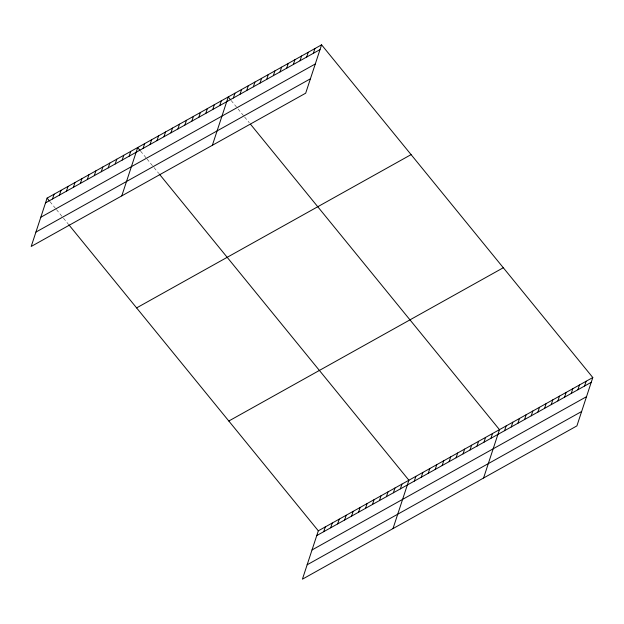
<?xml version="1.0" encoding="UTF-8"?>
<svg xmlns="http://www.w3.org/2000/svg" width="624" height="624" viewBox="0 0 624 624"><rect width="100%" height="100%" fill="white"/><g stroke="black" fill="none" stroke-linecap="round" stroke-linejoin="round"><path stroke-width="0.47" stroke-dasharray="3.12 2.34" d="M231.184 100.534L243.469 115.604M244.639 117.039L249.319 122.78M140.603 151.117L146.453 158.293M147.038 159.011L153.473 166.904M154.058 167.622L158.738 173.363M50.021 201.692L55.871 208.868M56.456 209.586L62.891 217.48M63.476 218.197L68.156 223.938"/><path stroke-width="0.94" d="M321.586 44.827L47.096 198.104L31.2 246.464L305.682 93.187L321.586 44.827L592.8 377.536L576.904 425.896L302.414 579.173L318.318 530.813L592.8 377.536M52.502 198.978L54.07 194.22M59.467 195.094L61.035 190.328M66.433 191.201L68 186.436M73.406 187.309L74.966 182.543M80.371 183.417L81.939 178.651M87.337 179.525L88.904 174.759M94.31 175.633L95.87 170.875M101.275 171.748L102.843 166.982M108.241 167.856L109.808 163.09M115.206 163.964L116.774 159.198M122.179 160.072L123.747 155.306M129.145 156.179L130.712 151.414M121.781 195.881L137.678 147.529L140.018 150.4M143.083 148.403L144.643 143.637M150.049 144.511L151.616 139.745M157.014 140.618L158.582 135.853M163.979 136.726L165.547 131.96M170.953 132.834L172.52 128.068M177.918 128.942L179.486 124.184M184.883 125.057L186.451 120.292M191.857 121.165L193.417 116.399M198.822 117.273L200.39 112.507M205.787 113.381L207.355 108.615M212.753 109.489L214.321 104.723M219.726 105.596L221.294 100.831M212.363 145.298L228.259 96.946L230.599 99.817M233.36 97.984L234.928 93.218M240.022 94.263L241.589 89.497M246.691 90.542L248.258 85.777M253.36 86.814L254.92 82.056M260.021 83.093L261.589 78.328M266.69 79.373L268.258 74.607M273.351 75.652L274.919 70.886M280.02 71.932L281.588 67.166M286.689 68.203L288.249 63.437M293.35 64.483L294.918 59.717M300.019 60.762L301.587 55.996M306.688 57.041L308.248 52.276M313.349 53.313L314.917 48.547M323.716 531.687L325.283 526.921M330.681 527.795L332.249 523.037M337.654 523.91L339.222 519.145M344.62 520.018L346.187 515.252M351.585 516.126L353.153 511.36M358.558 512.234L360.118 507.468M365.524 508.342L367.091 503.576M372.489 504.449L374.057 499.691M379.462 500.565L381.022 495.799M386.428 496.673L387.995 491.907M393.393 492.781L394.961 488.015M400.358 488.888L401.926 484.123M392.995 528.59L408.899 480.23L159.323 174.08M414.297 481.104L415.865 476.338M421.262 477.212L422.83 472.454M428.236 473.327L429.796 468.562M435.201 469.435L436.769 464.669M442.166 465.543L443.734 460.777M449.132 461.651L450.7 456.885M456.105 457.759L457.673 452.993M463.07 453.866L464.638 449.108M470.036 449.982L471.604 445.216M477.009 446.09L478.569 441.324M483.974 442.198L485.542 437.432M490.94 438.305L492.508 433.54M483.577 478.007L499.473 429.647L250.489 124.215M504.574 430.693L506.142 425.927M511.243 426.972L512.811 422.206M517.904 423.244L519.472 418.486M524.573 419.523L526.141 414.757M531.242 415.802L532.802 411.037M537.904 412.082L539.471 407.316M544.573 408.353L546.14 403.595M551.234 404.633L552.802 399.867M557.903 400.912L559.471 396.146M564.572 397.192L566.14 392.426M571.233 393.471L572.801 388.705M577.902 389.743L579.47 384.977M584.571 386.022L586.131 381.256M45.529 202.87L320.018 49.592M40.802 217.261L315.284 63.976M35.927 232.081L310.417 78.796M136.601 307.905L411.083 154.619M228.813 421.021L503.295 267.743M316.75 535.579L591.232 382.301M312.023 549.962L586.505 396.685M307.148 564.79L581.63 411.505M47.096 198.104L49.436 200.975M68.741 224.656L318.318 530.813"/></g></svg>
